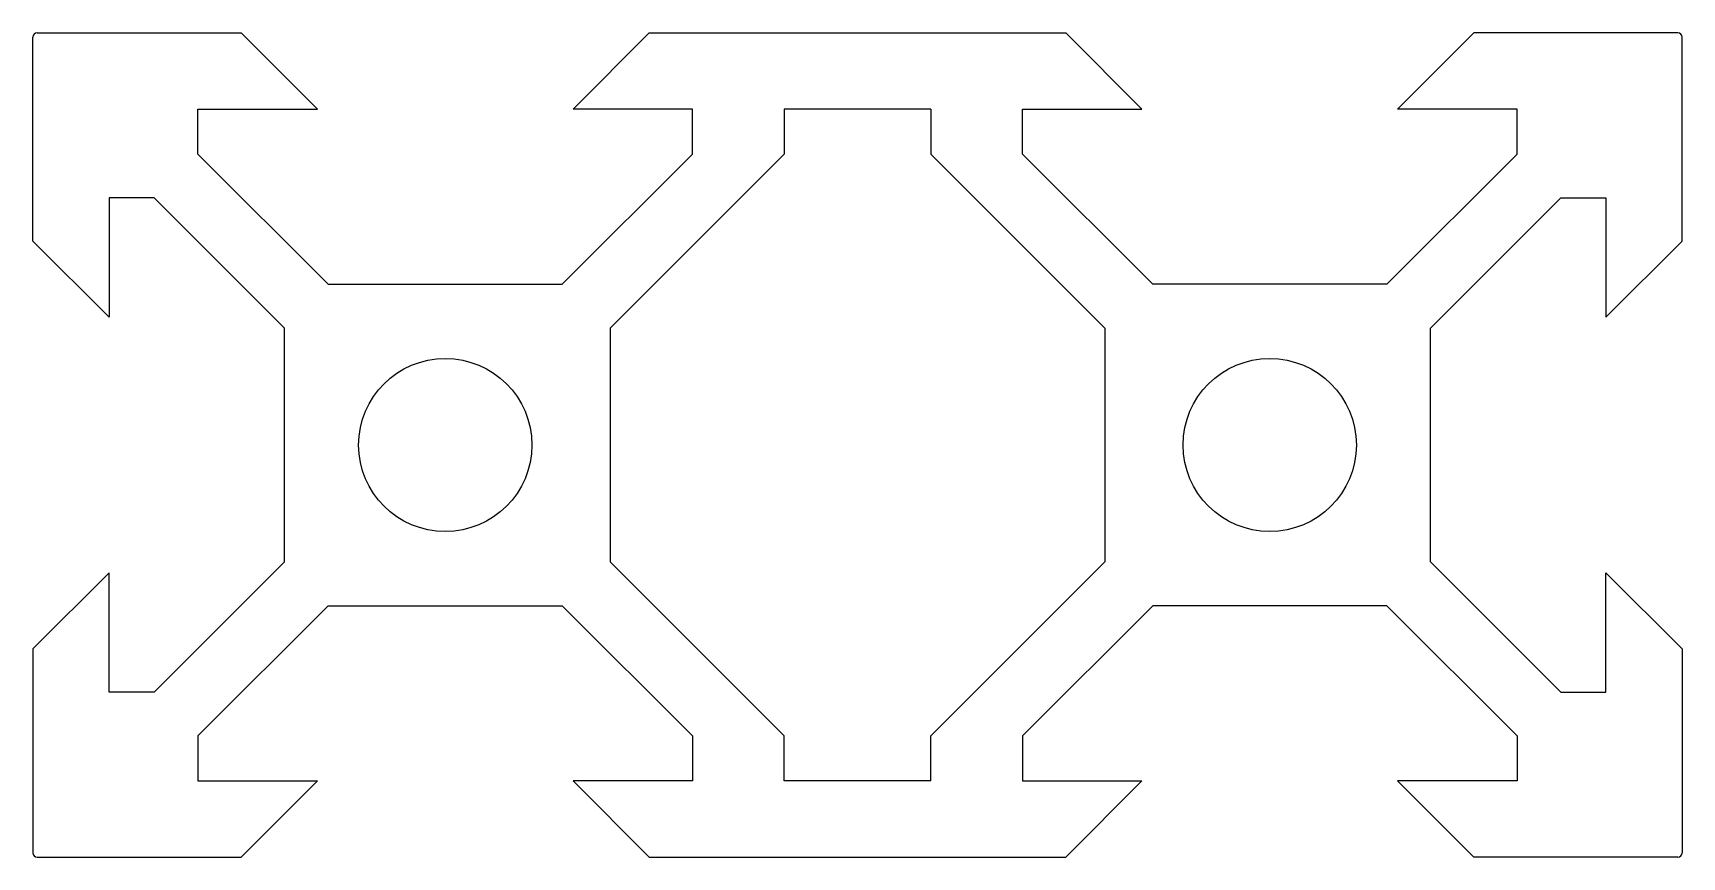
# Model space of a CAD drawing. Header units: metres. Extents: x -20 to 20, y -10 to 10.
import ezdxf

# ---------------------------------------------------------------- set-up
doc = ezdxf.new("R2010")
doc.units = ezdxf.units.M

msp = doc.modelspace()

# ---------------------------------------------------------------- linework, layer by layer
for p, q in [((-20, 4.95), (-20, 9.9)), ((-19.9, 10), (-14.95, 10)), ((-13.1, 8.15), (-14.95, 10)), ((-6.9, 8.15), (-5.05, 10)), ((-5.05, 10), (5.05, 10)), ((6.9, 8.15), (5.05, 10)), ((13.1, 8.15), (14.95, 10)), ((19.9, 10), (14.95, 10)), ((20, 4.95), (20, 9.9)), ((-16, 7.061), (-16, 8.15)), ((-16, 8.15), (-13.1, 8.15)), ((-4, 8.15), (-6.9, 8.15)), ((-4, 7.061), (-4, 8.15)), ((-1.779, 8.15), (-1.779, 7.061)), ((1.779, 8.15), (-1.779, 8.15)), ((1.779, 8.15), (1.779, 7.061)), ((4, 7.061), (4, 8.15)), ((4, 8.15), (6.9, 8.15)), ((16, 8.15), (13.1, 8.15)), ((16, 7.061), (16, 8.15)), ((-16, 7.061), (-12.839, 3.9)), ((-7.161, 3.9), (-4, 7.061)), ((-1.779, 7.061), (-6, 2.839)), ((1.779, 7.061), (6, 2.839)), ((7.161, 3.9), (4, 7.061)), ((16, 7.061), (12.839, 3.9)), ((-18.15, 6), (-18.15, 3.1)), ((-17.061, 6), (-18.15, 6)), ((-13.9, 2.839), (-17.061, 6)), ((13.9, 2.839), (17.061, 6)), ((17.061, 6), (18.15, 6)), ((18.15, 6), (18.15, 3.1)), ((-18.15, 3.1), (-20, 4.95)), ((18.15, 3.1), (20, 4.95)), ((-12.839, 3.9), (-7.161, 3.9)), ((12.839, 3.9), (7.161, 3.9)), ((-13.9, -2.839), (-13.9, 2.839)), ((-6, 2.839), (-6, -2.839)), ((6, 2.839), (6, -2.839)), ((13.9, -2.839), (13.9, 2.839)), ((-18.15, -3.1), (-20, -4.95)), ((-18.15, -6), (-18.15, -3.1)), ((-13.9, -2.839), (-17.061, -6)), ((-1.779, -7.061), (-6, -2.839)), ((1.779, -7.061), (6, -2.839)), ((13.9, -2.839), (17.061, -6)), ((18.15, -3.1), (20, -4.95)), ((18.15, -6), (18.15, -3.1)), ((-16, -7.061), (-12.839, -3.9)), ((-12.839, -3.9), (-7.161, -3.9)), ((-7.161, -3.9), (-4, -7.061)), ((7.161, -3.9), (4, -7.061)), ((12.839, -3.9), (7.161, -3.9)), ((16, -7.061), (12.839, -3.9)), ((-20, -4.95), (-20, -9.9)), ((20, -4.95), (20, -9.9)), ((-17.061, -6), (-18.15, -6)), ((17.061, -6), (18.15, -6)), ((-16, -7.061), (-16, -8.15)), ((-4, -7.061), (-4, -8.15)), ((-1.779, -8.15), (-1.779, -7.061)), ((1.779, -8.15), (1.779, -7.061)), ((4, -7.061), (4, -8.15)), ((16, -7.061), (16, -8.15)), ((-16, -8.15), (-13.1, -8.15)), ((-13.1, -8.15), (-14.95, -10)), ((-4, -8.15), (-6.9, -8.15)), ((-6.9, -8.15), (-5.05, -10)), ((1.779, -8.15), (-1.779, -8.15)), ((4, -8.15), (6.9, -8.15)), ((6.9, -8.15), (5.05, -10)), ((16, -8.15), (13.1, -8.15)), ((13.1, -8.15), (14.95, -10)), ((-19.9, -10), (-14.95, -10)), ((-5.05, -10), (5.05, -10)), ((19.9, -10), (14.95, -10))]:
    msp.add_line(p, q)
for centre in [(-10, 0), (10, 0)]:
    msp.add_circle(centre, 2.1)
for centre, start, end in [((-19.9, 9.9), 90, 180), ((19.9, 9.9), 0, 90), ((-19.9, -9.9), 180, 270), ((19.9, -9.9), 270, 360)]:
    msp.add_arc(centre, 0.1, start, end)

doc.saveas('drawing.dxf')
